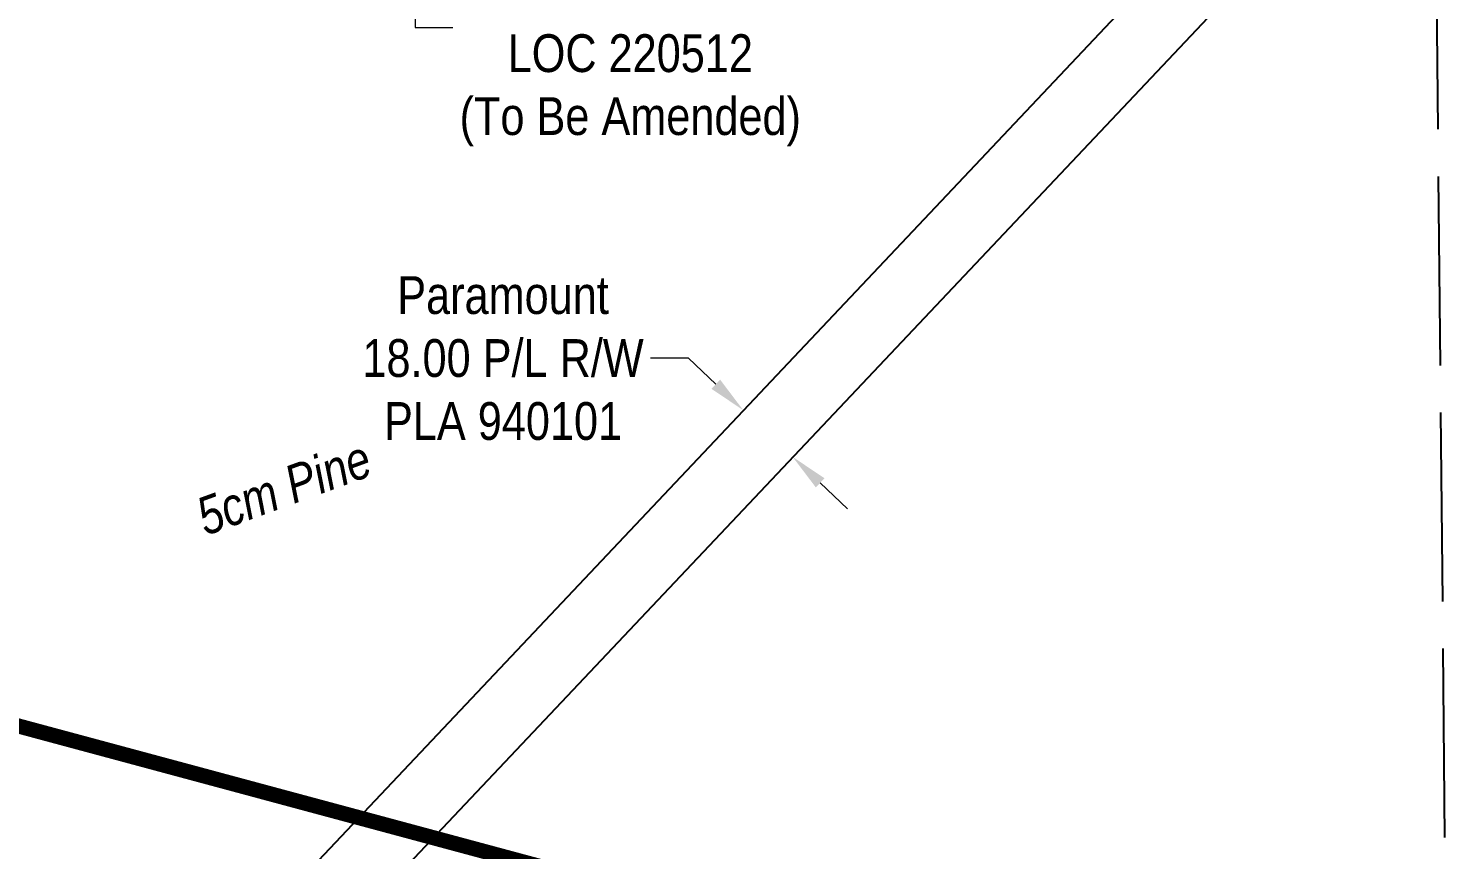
# Model space of a CAD drawing. Extents: x 538089 to 546766, y 6046620 to 6052605.
# Drawn here: x 543574 to 543950.6, y 6047759.4 to 6047976.8 of the extents above; entities that cross this region are included whole.
import ezdxf

# ---------------------------------------------------------------- set-up
doc = ezdxf.new("R2010")
doc.units = 0
doc.header["$LTSCALE"] = 5
doc.linetypes.add('BORDER', pattern=[44.45, 12.7, -6.35, 12.7, -6.35, 0, -6.35])
doc.linetypes.add('foc-UNSURVEYED', pattern=[12.5, 10, -2.5])
for name, color, linetype, lineweight in [('AS-BOUNDARY', 131, 'BORDER', 60), ('C-AR-T', 13, 'Continuous', 9), ('F-RW-T', 190, 'Continuous', 9)]:
    doc.layers.add(name, color=color, linetype=linetype, lineweight=lineweight)
for name, color, linetype in [('F-RW', 190, 'Continuous'), ('L-USEC', 7, 'foc-UNSURVEYED'), ('T-BUSH-T', 110, 'Continuous')]:
    doc.layers.add(name, color=color, linetype=linetype)
doc.styles.add('80CG', font='ARIALN.TTF', dxfattribs={"height": 10})
doc.styles.add('80LS', font='ARIALNI.TTF', dxfattribs={"height": 10})
doc.dimstyles.new('Compass 5 000', dxfattribs={"dimscale": 5, "dimtxt": 9, "dimasz": 2, "dimexe": 0.2, "dimexo": 0.0625, "dimgap": 0.5, "dimtad": 0, "dimtih": 1, "dimtoh": 1, "dimzin": 0, "dimdsep": 46, "dimtxsty": '80CG', "dimcen": 0.1, "dimse1": 1, "dimse2": 1, "dimclrd": 256, "dimclrt": 256, "dimaunit": 1, "dimadec": 4, "dimazin": 0, "dimtfac": 0.06, "dimtofl": 0, "dimtmove": 0, "dimatfit": 1, "dimfxl": 0.2, "dimtolj": 1, "dimtzin": 0, "dimlwd": -1, "dimarcsym": 0})

# ---------------------------------------------------------------- blocks, each defined once
blk = doc.blocks.new('*D472')
at = {"layer": 'F-RW-T', "transparency": 16777216}
for p, q in [((543748.75, 6047889.48), (543738.75, 6047889.48)), ((543756.02, 6047882.61), (543748.75, 6047889.48)), ((543783.65, 6047856.51), (543790.92, 6047849.65))]:
    blk.add_line(p, q, dxfattribs=at)
for points in [[(543757.17, 6047883.82), (543754.88, 6047881.4), (543763.29, 6047875.74)], [(543784.8, 6047857.72), (543782.51, 6047855.3), (543776.38, 6047863.38)]]:
    blk.add_solid(points, dxfattribs=at)
at = {"layer": 'F-RW-T', "transparency": 16777216, "insert": (543699.67, 6047889.48), "char_height": 10, "attachment_point": 5, "style": '80CG'}
blk.add_mtext('\\A1;Paramount\\P18.00 P/L R/W\\PPLA 940101', dxfattribs=at)
blk = doc.blocks.new('*D493')
at = {"layer": 'C-AR-T', "transparency": 16777216}
for p, q in [((543676.21, 6048035.14), (543676.19, 6048045.14)), ((543676.28, 6048010.14), (543676.36, 6047977.12)), ((543676.36, 6047977.12), (543686.36, 6047977.12))]:
    blk.add_line(p, q, dxfattribs=at)
for points in [[(543677.88, 6048035.14), (543674.55, 6048035.13), (543676.24, 6048025.14)], [(543677.94, 6048010.14), (543674.61, 6048010.14), (543676.25, 6048020.14)]]:
    blk.add_solid(points, dxfattribs=at)
at = {"layer": 'C-AR-T', "transparency": 16777216, "insert": (543733.37, 6047977.12), "char_height": 10, "attachment_point": 5, "style": '80CG'}
blk.add_mtext('\\A1;Murphy\\P5.00 A/R\\PLOC 220512\\P(To Be Amended)', dxfattribs=at)

msp = doc.modelspace()

# ---------------------------------------------------------------- linework, layer by layer
at = {"layer": 'AS-BOUNDARY', "const_width": 4.002}
msp.add_lwpolyline([(544873.807, 6047763.61), (544456.15, 6047620.04), (544112.191, 6047646.499), (543424.273, 6047831.707), (543027.397, 6048149.208), (543120.002, 6048493.167), (543089.696, 6048529.967)], dxfattribs=at)
at = {"layer": 'F-RW'}
msp.add_lwpolyline([(543435.594, 6047528.852), (543530.862, 6047629.694), (543946.084, 6048069.247), (543975.938, 6048100.849), (544100.988, 6048233.224), (544507.094, 6049247.581), (544526.55, 6049247.76), (544116.401, 6048223.319), (543976.19, 6048074.895), (543946.336, 6048043.293), (543555.844, 6047629.919), (543460.576, 6047529.077)], dxfattribs=at)
at = {"layer": 'L-USEC'}
msp.add_line((543942.509, 6048437.595), (543950.315, 6047633.482), dxfattribs=at)

# ---------------------------------------------------------------- texts
at = {"layer": 'T-BUSH-T', "insert": (543639.882, 6047859.976), "char_height": 10.0002, "width": 47.57019, "attachment_point": 2, "rotation": 20, "style": '80LS'}
msp.add_mtext('5cm Pine', dxfattribs=at)

# ---------------------------------------------------------------- dimensions: what is measured, and where the dimension line sits
at = {"layer": 'C-AR-T', "color": 2}
dim = msp.add_linear_dim(base=(543676.25, 6048020.139), p1=(543594.538, 6048024.935), p2=(543594.55, 6048019.938), angle=270.14101, text='Murphy\\P5.00 A/R\\PLOC 220512\\P(To Be Amended)', dimstyle='Compass 5 000', dxfattribs=at)
dim.commit()
dim.dimension.update_dxf_attribs({"geometry": '*D493', "text_midpoint": (543733.372, 6047977.12), "dimtype": 161})
at = {"layer": 'F-RW-T'}
dim = msp.add_linear_dim(base=(543763.292, 6047875.744), p1=(543867.898, 6047960.258), p2=(543854.809, 6047972.623), angle=136.63043, text='Paramount\\P18.00 P/L R/W\\PPLA 940101', dimstyle='Compass 5 000', dxfattribs=at)
dim.commit()
dim.dimension.update_dxf_attribs({"geometry": '*D472', "text_midpoint": (543699.668, 6047889.478), "dimtype": 161})

doc.saveas('drawing.dxf')
